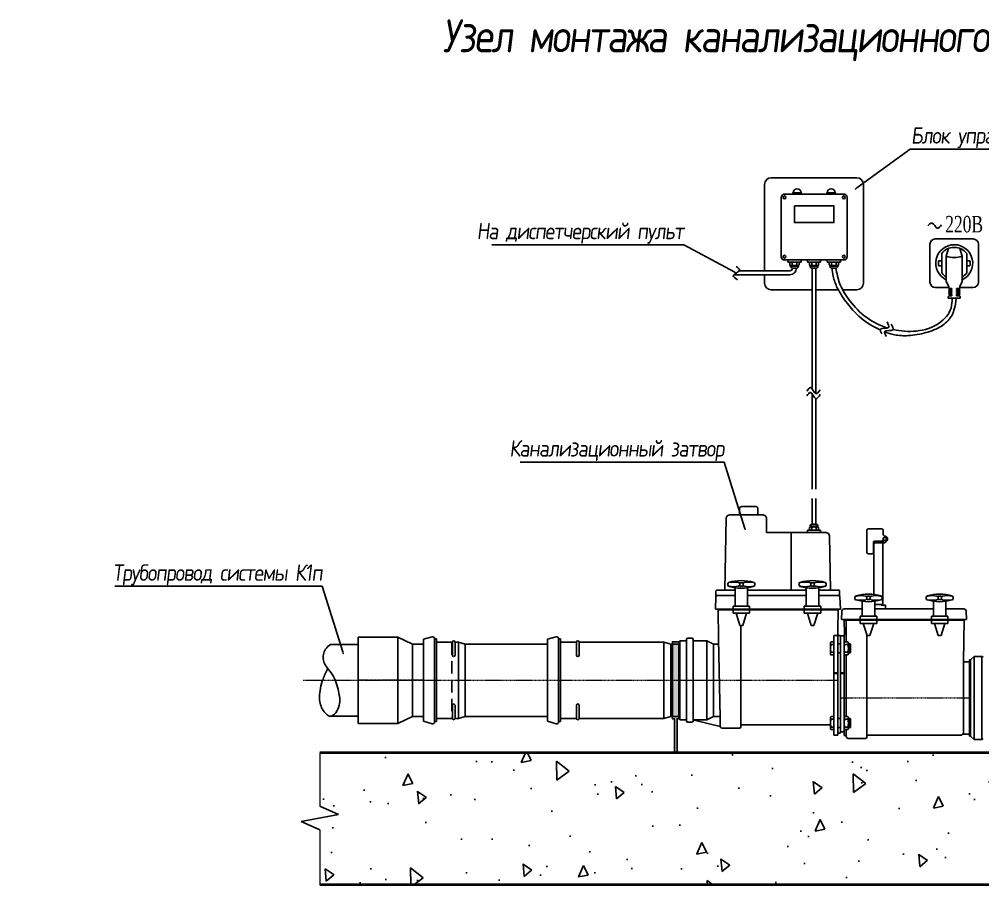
# Model space of a CAD drawing. Header units: millimetres. Extents: x -8689834 to 9419935, y -370377 to 166066.
# Drawn here: x -26732 to -12119, y -368018 to -354885 of the extents above; entities that cross this region are included whole.
import ezdxf
from ezdxf import colors
from ezdxf.entities.mleader import LeaderData, LeaderLine
from ezdxf.math import Vec2, Vec3

# ---------------------------------------------------------------- set-up
doc = ezdxf.new("R2010")
doc.units = ezdxf.units.MM
doc.header["$MEASUREMENT"] = 0
doc.linetypes.add('CENTER', pattern=[2, 1.25, -0.25, 0.25, -0.25])
doc.linetypes.add('DASHED', pattern=[19.05, 12.7, -6.35])
doc.layers.get('0').update_dxf_attribs({"color": 250, "lineweight": 9})
for name, color, linetype, lineweight in [('_ВК-Text К1', 7, 'Continuous', 30), ('Канализация', 7, 'Continuous', 25), ('Осевая', 15, 'CENTER', 13), ('РАЗМЕР', 242, 'Continuous', 18), ('текст', 7, 'Continuous', 15)]:
    doc.layers.add(name, color=color, linetype=linetype, lineweight=lineweight)
doc.styles.add('ISOCPEUR', font='isocpeur.ttf', dxfattribs={"width": 0.7})
doc.styles.add('Основной', font='isocpeui.ttf')
doc.styles.add('стиль2', font='times.ttf', dxfattribs={"height": 250})

# ---------------------------------------------------------------- blocks, each defined once
blk = doc.blocks.new('_Dot')
at = {"color": 0, "linetype": 'ByBlock', "lineweight": -2}
blk.add_line((-0.5, 0), (-1, 0), dxfattribs=at)
at = {"color": 0, "linetype": 'ByBlock', "const_width": 0.5}
blk.add_lwpolyline([(-0.25, 0, 1), (0.25, 0, 1)], format="xyb", close=True, dxfattribs=at)

msp = doc.modelspace()

# ---------------------------------------------------------------- hatches: boundary and pattern name
at = {"layer": 'Канализация', "ltscale": 100}
for points in [[(-14869.3, -357517.8), (-14998.2, -357517.8), (-14998.2, -357537.8), (-14869.3, -357537.8)], [(-14353.8, -357517.8), (-14482.8, -357517.8), (-14482.8, -357537.8), (-14353.8, -357537.8)]]:
    msp.add_hatch(color=256, dxfattribs=at).paths.add_polyline_path(points)
at = {"layer": 'Канализация', "ltscale": 10}
h = msp.add_hatch(dxfattribs=at)
h.set_pattern_fill('AR-CONC', color=256, scale=10, angle=45, style=0)
h.set_pattern_definition([(95, (-346473.2, -579054.7), (1400.9465, 1175.534), [190.5, -2095.5]), (40, (-346473.2, -579054.7), (-1600.179, 1101.77), [152.4, -1676.4]), (145.451, (-346356.5, -578956.7), (-199.2216, 2277.302), [161.9, -1780.9]), (91.1842, (-346832.4, -578695.5), (2214.102, 1619.534), [285.75, -3143.25]), (141.6356, (-346648, -578560.5), (-70.861, 3428.264), [242.85, -2671.35]), (36.184, (-346832.4, -578695.5), (-70.856, 3428.264), [228.6, -2514.6]), (66, (-346563, -578605.7), (1795.2055, 348.9527), [190.5, -2095.5]), (11, (-346563, -578605.7), (-865.399, 1739.412), [152.4, -1676.4]), (116.4514, (-346413.4, -578576.6), (929.8004, 2088.3646), [161.9, -1780.9]), (82.5, (-346473.2, -579054.7), (-576.0547, 619.7341), [0, -1656.08, 0, -1701.8, 0, -1682.75]), (52.5, (-346473.2, -579054.7), (-235.8973, 1180.87), [0, -970.28, 0, -1617.98, 0, -641.35]), (12.5, (-346873.74, -579455.2), (999.2786, 918.262), [0, -635, 0, -1981.2, 0, -2628.9]), (2.5, (-347053.3, -579634.8), (867.639, 1227.224), [0, -825.5, 0, -1315.72, 0, -1866.9])])
h.paths.add_polyline_path([(-6169.8, -366017.8), (-22172.7, -366017.8), (-22172.7, -366826.7), (-21888, -366951.4), (-22457.3, -367059.3), (-22172.7, -367184), (-22172.7, -368017.8), (-6169.8, -368017.8)])
h.paths.add_polyline_path([(-16070.2, -366892.2), (-15269.4, -366892.2), (-15269.4, -367420.1), (-16070.2, -367420.1)], flags=24)
h.paths.add_polyline_path([(-9051.3, -366894.3), (-8288.3, -366894.3), (-8288.3, -367420.1), (-9051.3, -367420.1)], flags=24)
h.paths.add_polyline_path([(-10926.3, -366298.2), (-10213.3, -366298.2), (-10213.3, -366824.1), (-10926.3, -366824.1)], flags=24)
h.paths.add_polyline_path([(-7038.8, -366298.2), (-6400.8, -366298.2), (-6400.8, -366824.1), (-7038.8, -366824.1)], flags=24)
h.paths.add_polyline_path([(-9016, -366298.2), (-8223.6, -366298.2), (-8223.6, -366824.1), (-9016, -366824.1)], flags=24)
h.paths.add_polyline_path([(-12069.5, -366296.2), (-11431.5, -366296.2), (-11431.5, -366824.1), (-12069.5, -366824.1)], flags=24)
h.paths.add_polyline_path([(-14906.2, -366296.2), (-14146.3, -366296.2), (-14146.3, -366824.1), (-14906.2, -366824.1)], flags=24)
h.paths.add_polyline_path([(-18078.5, -366298.2), (-17374, -366298.2), (-17374, -366824.1), (-18078.5, -366824.1)], flags=24)
h.paths.add_polyline_path([(-19800.5, -366299.1), (-19100.5, -366299.1), (-19100.5, -366824.1), (-19800.5, -366824.1)], flags=24)
at = {"layer": 'РАЗМЕР', "ltscale": 100, "true_color": 0x000000}
h = msp.add_hatch(color=18, dxfattribs=at)
h.paths.add_polyline_path([(-16725.9, -364915.2), (-16825.9, -364915.2), (-16825.9, -365465.2), (-16725.9, -365465.2)])
h.paths.add_polyline_path([(-16725.9, -364365.2), (-16825.9, -364365.2), (-16825.9, -364915.2), (-16725.9, -364915.2)])
h.paths.add_polyline_path([(-16725.9, -364331.1), (-16825.9, -364331.1), (-16825.9, -364365.2), (-16725.9, -364365.2)])
h.paths.add_polyline_path([(-16755.9, -365499.4), (-16725.9, -365499.4), (-16725.9, -365465.2), (-16825.9, -365465.2), (-16825.9, -365499.4), (-16795.9, -365499.4), (-16795.9, -366017.8), (-16755.9, -366017.8)])

# ---------------------------------------------------------------- linework, layer by layer
at = {"layer": 'Канализация', "ltscale": 100}
for p, q in [((-15428.8, -358702.8), (-15428.8, -357390.6)), ((-15328.8, -357290.6), (-14028.8, -357290.6)), ((-13928.8, -357390.6), (-13928.8, -358890.6)), ((-15126, -357537.8), (-14226, -357537.8)), ((-14998.2, -357517.8), (-14869.3, -357517.8)), ((-14998.2, -357517.8), (-14998.2, -357537.8)), ((-14869.3, -357517.8), (-14869.3, -357537.8)), ((-14353.8, -357517.8), (-14482.8, -357517.8)), ((-14482.8, -357517.8), (-14482.8, -357537.8)), ((-14353.8, -357517.8), (-14353.8, -357537.8)), ((-15176, -358487.8), (-15176, -357587.8)), ((-14176, -357587.8), (-14176, -358487.8)), ((-12919.5, -358875.8), (-12919.5, -358298.6)), ((-12840.2, -358219.2), (-12262.9, -358219.2)), ((-12183.5, -358298.6), (-12183.5, -358875.8)), ((-12741.3, -358438.9), (-12741.3, -358735.5)), ((-12672.5, -358482.5), (-12638.7, -358362.7)), ((-12430.5, -358482.5), (-12464.3, -358362.7)), ((-12361.7, -358438.9), (-12361.7, -358735.5)), ((-14226, -358537.8), (-15126, -358537.8)), ((-12741.3, -358549.8), (-12789.5, -358549.8)), ((-12672.5, -358482.5), (-12672.5, -358866)), ((-12430.5, -358482.5), (-12430.5, -358866)), ((-12361.7, -358549.8), (-12313.6, -358549.8)), ((-14708.6, -358662.8), (-14708.6, -360490.4)), ((-14648.6, -358662.8), (-14648.6, -360568.5)), ((-12741.3, -358624.5), (-12789.5, -358624.5)), ((-12361.7, -358624.5), (-12313.6, -358624.5)), ((-15428.8, -358890.6), (-15428.8, -358762.8)), ((-12672.5, -358866), (-12634.9, -358941.2)), ((-12430.5, -358866), (-12468.1, -358941.2)), ((-14708.6, -358990.6), (-15328.8, -358990.6)), ((-14310.2, -358990.6), (-14648.6, -358990.6)), ((-14028.8, -358990.6), (-14243.6, -358990.6)), ((-12634.9, -358955.2), (-12840.2, -358955.2)), ((-12634.9, -358941.2), (-12634.9, -358968.8)), ((-12634.9, -358968.8), (-12587.3, -358968.8)), ((-12587.3, -358984.7), (-12634.9, -358984.7)), ((-12634.9, -358984.7), (-12634.9, -359000.6)), ((-12634.9, -359000.6), (-12587.3, -359000.6)), ((-12587.3, -359016.4), (-12634.9, -359016.4)), ((-12634.9, -359016.4), (-12634.9, -359032.3)), ((-12634.9, -359032.3), (-12587.3, -359032.3)), ((-12587.3, -358968.8), (-12587.3, -358984.7)), ((-12587.3, -359000.6), (-12587.3, -359016.4)), ((-12587.3, -359032.3), (-12587.3, -359048.2)), ((-12468.1, -358968.8), (-12515.8, -358968.8)), ((-12515.8, -358968.8), (-12515.8, -358984.7)), ((-12515.8, -358984.7), (-12468.1, -358984.7)), ((-12468.1, -359000.6), (-12515.8, -359000.6)), ((-12515.8, -359000.6), (-12515.8, -359016.4)), ((-12515.8, -359016.4), (-12468.1, -359016.4)), ((-12468.1, -359032.3), (-12515.8, -359032.3)), ((-12515.8, -359032.3), (-12515.8, -359048.2)), ((-12468.1, -358941.2), (-12468.1, -358968.8)), ((-12262.9, -358955.2), (-12468.1, -358955.2)), ((-12468.1, -359000.6), (-12468.1, -358984.7)), ((-12468.1, -359016.4), (-12468.1, -359032.3)), ((-12634.9, -359094), (-12643.3, -359094)), ((-12643.3, -359094), (-12643.3, -359117.8)), ((-12643.3, -359117.8), (-12459.7, -359117.8)), ((-12587.3, -359048.2), (-12634.9, -359048.2)), ((-12634.9, -359048.2), (-12634.9, -359064.1)), ((-12634.9, -359064.1), (-12587.3, -359064.1)), ((-12587.3, -359079.9), (-12634.9, -359079.9)), ((-12634.9, -359079.9), (-12634.9, -359094)), ((-12587.3, -359064.1), (-12587.3, -359079.9)), ((-12515.8, -359048.2), (-12468.1, -359048.2)), ((-12468.1, -359064.1), (-12515.8, -359064.1)), ((-12515.8, -359064.1), (-12515.8, -359079.9)), ((-12515.8, -359079.9), (-12468.1, -359079.9)), ((-12468.1, -359048.2), (-12468.1, -359064.1)), ((-12468.1, -359079.9), (-12468.1, -359094)), ((-12468.1, -359094), (-12459.7, -359094)), ((-12459.7, -359094), (-12459.7, -359117.8)), ((-14708.6, -360564.9), (-14708.6, -362017.8)), ((-14648.6, -360643), (-14648.6, -362017.8)), ((-14708.6, -362156), (-14708.6, -362489.1)), ((-14648.6, -362156), (-14648.6, -362489.1)), ((-15808.6, -362403.7), (-15528.6, -362403.7)), ((-14708.6, -362489.1), (-14708.6, -362548.7)), ((-14648.6, -362489.1), (-14648.6, -362548.7)), ((-15025.3, -362673.7), (-15025.3, -363549.2)), ((-15875.2, -363549.2), (-16028.6, -363549.2)), ((-14795.2, -363549.2), (-15685.2, -363549.2)), ((-14428.6, -363549.2), (-14605.2, -363549.2)), ((-16132.7, -363838.8), (-14312.8, -363838.8)), ((-16132.6, -363848.8), (-14313, -363848.8)), ((-15905.2, -363788.8), (-15655.2, -363788.8)), ((-15905.2, -363788.8), (-15905.2, -363838.8)), ((-15905.2, -363898.8), (-15905.2, -363848.8)), ((-15655.2, -363788.8), (-15655.2, -363838.8)), ((-15655.2, -363898.8), (-15655.2, -363848.8)), ((-14825.2, -363788.8), (-14575.2, -363788.8)), ((-14825.2, -363788.8), (-14825.2, -363838.8)), ((-14825.2, -363898.8), (-14825.2, -363848.8)), ((-14575.2, -363788.8), (-14575.2, -363838.8)), ((-14575.2, -363898.8), (-14575.2, -363848.8)), ((-13592.1, -363833.7), (-13756.9, -363833.7)), ((-15905.2, -363898.8), (-15655.2, -363898.8)), ((-15858.8, -363898.8), (-15801, -364083.3)), ((-15701.5, -363898.8), (-15759.3, -364083.3)), ((-14825.2, -363898.8), (-14575.2, -363898.8)), ((-14778.8, -363898.8), (-14721.1, -364083.3)), ((-14621.5, -363898.8), (-14679.3, -364083.3)), ((-14221.9, -363993.7), (-12401.9, -363993.7)), ((-13976.9, -363943.7), (-13726.9, -363943.7)), ((-13976.9, -363943.7), (-13976.9, -363993.7)), ((-13726.9, -363943.7), (-13726.9, -363993.7)), ((-12896.9, -363943.7), (-12646.9, -363943.7)), ((-12896.9, -363943.7), (-12896.9, -363993.7)), ((-12646.9, -363943.7), (-12646.9, -363993.7)), ((-15801, -364083.3), (-15759.3, -364083.3)), ((-15786.2, -365596.9), (-15786.2, -364083.3)), ((-14721.1, -364083.3), (-14679.3, -364083.3)), ((-14221.9, -364003.7), (-12401.9, -364003.7)), ((-14191.1, -364331.9), (-14191.1, -364003.7)), ((-13976.9, -364053.7), (-13976.9, -364003.7)), ((-13976.9, -364053.7), (-13726.9, -364053.7)), ((-13930.5, -364053.7), (-13872.8, -364238.3)), ((-13773.2, -364053.7), (-13831, -364238.3)), ((-13726.9, -364053.7), (-13726.9, -364003.7)), ((-12896.9, -364053.7), (-12896.9, -364003.7)), ((-12896.9, -364053.7), (-12646.9, -364053.7)), ((-12850.5, -364053.7), (-12792.8, -364238.3)), ((-12693.3, -364053.7), (-12751, -364238.3)), ((-12646.9, -364053.7), (-12646.9, -364003.7)), ((-21592.8, -365570.2), (-21592.8, -364260.2)), ((-14379.5, -365593.7), (-14379.5, -364236.3)), ((-14314.5, -364236.3), (-14379.5, -364236.3)), ((-14314.5, -364236.3), (-14314.5, -365715.9)), ((-14274.5, -364238.7), (-14274.5, -365698.7)), ((-14223.3, -364238.7), (-14223.3, -365698.7)), ((-13876.1, -365753.7), (-13876.1, -364227.7)), ((-13872.8, -364238.3), (-13831, -364238.3)), ((-12792.8, -364238.3), (-12751, -364238.3)), ((-19967.3, -364365.2), (-18721.3, -364365.2)), ((-14429.5, -364351.8), (-14429.5, -364511.1)), ((-14379.5, -364331.9), (-14418.3, -364331.9)), ((-14418.3, -364371.7), (-14379.5, -364371.7)), ((-14314.5, -364363), (-14274.5, -364363)), ((-14223.3, -364351.8), (-14223.3, -364511.1)), ((-14212.2, -364331.9), (-14166.8, -364331.9)), ((-14166.8, -364371.7), (-14212.2, -364371.7)), ((-14155.6, -364351.8), (-14155.6, -364511.1)), ((-14129.9, -364363), (-14155.6, -364363)), ((-14146.5, -364499.9), (-14155.6, -364385.6)), ((-14135.6, -364499.9), (-14146.5, -364363)), ((-14125, -364496.4), (-14135.6, -364363)), ((-14129.9, -364363), (-14124.7, -364366.7)), ((-14124.7, -364366.7), (-14124.7, -364496.2)), ((-14418.3, -364491.2), (-14379.5, -364491.2)), ((-14418.3, -364531), (-14379.5, -364531)), ((-14314.5, -364499.9), (-14274.5, -364499.9)), ((-14166.8, -364491.2), (-14212.2, -364491.2)), ((-14166.8, -364531), (-14212.2, -364531)), ((-14191.1, -365465.4), (-14191.1, -364531)), ((-14129.9, -364499.9), (-14155.6, -364499.9)), ((-14129.9, -364499.9), (-14124.7, -364496.2)), ((-14379.5, -364804.5), (-14314.5, -364804.5)), ((-14379.5, -364811.7), (-14314.5, -364811.7)), ((-14274.5, -364804.5), (-14223.3, -364804.5)), ((-14274.5, -364811.7), (-14223.3, -364811.7)), ((-19967.3, -365465.2), (-18721.3, -365465.2)), ((-14429.5, -365485.3), (-14429.5, -365644.6)), ((-14379.5, -365465.4), (-14418.3, -365465.4)), ((-14418.3, -365505.2), (-14379.5, -365505.2)), ((-14314.5, -365496.5), (-14274.5, -365496.5)), ((-14223.3, -365485.3), (-14223.3, -365644.6)), ((-14212.2, -365465.4), (-14166.8, -365465.4)), ((-14166.8, -365505.2), (-14212.2, -365505.2)), ((-14155.6, -365485.3), (-14155.6, -365644.6)), ((-14129.9, -365496.5), (-14155.6, -365496.5)), ((-14146.5, -365633.4), (-14155.6, -365519.1)), ((-14135.6, -365633.4), (-14146.5, -365496.5)), ((-14125, -365629.9), (-14135.6, -365496.5)), ((-14129.9, -365496.5), (-14124.7, -365500.2)), ((-14124.7, -365500.2), (-14124.7, -365629.7)), ((-14418.3, -365624.7), (-14379.5, -365624.7)), ((-14418.3, -365664.5), (-14379.5, -365664.5)), ((-14314.5, -365633.4), (-14274.5, -365633.4)), ((-14166.8, -365624.7), (-14212.2, -365624.7)), ((-14166.8, -365664.5), (-14212.2, -365664.5)), ((-14191.1, -365753.3), (-14191.1, -365664.5)), ((-14129.9, -365633.4), (-14155.6, -365633.4)), ((-14129.9, -365633.4), (-14124.7, -365629.7)), ((-22172.7, -366826.7), (-21888, -366951.4)), ((-21888, -366951.4), (-22457.3, -367059.3)), ((-22457.3, -367059.3), (-22172.7, -367184))]:
    msp.add_line(p, q, dxfattribs=at)
at = {"layer": 'Канализация'}
for p, q in [((-15075.3, -358537.8), (-15075.3, -358572.8)), ((-15075.3, -358537.8), (-15075.3, -358572.8)), ((-14875.3, -358572.8), (-15075.3, -358572.8)), ((-14875.3, -358572.8), (-15075.3, -358572.8)), ((-15045.3, -358612.8), (-15045.3, -358572.8)), ((-15010.3, -358612.8), (-15010.3, -358572.8)), ((-14940.3, -358612.8), (-14940.3, -358572.8)), ((-14905.3, -358612.8), (-14905.3, -358572.8)), ((-14875.3, -358537.8), (-14875.3, -358572.8)), ((-14875.3, -358537.8), (-14875.3, -358572.8)), ((-14778.6, -358537.8), (-14778.6, -358572.8)), ((-14778.6, -358537.8), (-14778.6, -358572.8)), ((-14578.6, -358572.8), (-14778.6, -358572.8)), ((-14578.6, -358572.8), (-14778.6, -358572.8)), ((-14748.6, -358612.8), (-14748.6, -358572.8)), ((-14713.6, -358612.8), (-14713.6, -358572.8)), ((-14643.6, -358612.8), (-14643.6, -358572.8)), ((-14608.6, -358612.8), (-14608.6, -358572.8)), ((-14578.6, -358537.8), (-14578.6, -358572.8)), ((-14578.6, -358537.8), (-14578.6, -358572.8)), ((-14476.8, -358537.8), (-14476.8, -358572.8)), ((-14476.8, -358537.8), (-14476.8, -358572.8)), ((-14476.8, -358572.8), (-14276.8, -358572.8)), ((-14476.8, -358572.8), (-14276.8, -358572.8)), ((-14446.8, -358612.8), (-14446.8, -358572.8)), ((-14411.8, -358612.8), (-14411.8, -358572.8)), ((-14341.8, -358612.8), (-14341.8, -358572.8)), ((-14306.8, -358612.8), (-14306.8, -358572.8)), ((-14276.8, -358537.8), (-14276.8, -358572.8)), ((-14276.8, -358537.8), (-14276.8, -358572.8)), ((-15045.3, -358702.8), (-15811.6, -358702.8)), ((-15035.3, -358621.3), (-15035.3, -358632.8)), ((-14915.3, -358622.8), (-15035.3, -358622.8)), ((-14915.3, -358632.8), (-15035.3, -358632.8)), ((-14945.3, -358662.8), (-15005.3, -358662.8)), ((-14945.3, -358662.8), (-15005.3, -358662.8)), ((-14915.3, -358621.3), (-14915.3, -358632.8)), ((-14738.6, -358621.3), (-14738.6, -358632.8)), ((-14618.6, -358622.8), (-14738.6, -358622.8)), ((-14618.6, -358632.8), (-14738.6, -358632.8)), ((-14648.6, -358662.8), (-14708.6, -358662.8)), ((-14648.6, -358662.8), (-14708.6, -358662.8)), ((-14618.6, -358621.3), (-14618.6, -358632.8)), ((-14436.8, -358621.3), (-14436.8, -358632.8)), ((-14436.8, -358622.8), (-14316.8, -358622.8)), ((-14436.8, -358632.8), (-14316.8, -358632.8)), ((-14406.8, -358662.8), (-14346.8, -358662.8)), ((-14406.8, -358662.8), (-14346.8, -358662.8)), ((-14316.8, -358621.3), (-14316.8, -358632.8)), ((-15045.3, -358762.8), (-15895.2, -358762.8)), ((-15808.6, -362308.7), (-15799.8, -362287.5)), ((-15808.6, -362403.7), (-15808.6, -362308.7)), ((-15799.8, -362287.5), (-15778.6, -362278.7)), ((-15778.6, -362278.7), (-15558.6, -362278.7)), ((-15558.6, -362278.7), (-15537.4, -362287.5)), ((-15537.4, -362287.5), (-15528.6, -362308.7)), ((-15528.6, -362308.7), (-15528.6, -362403.7)), ((-16028.6, -363549.2), (-16009, -362452.8)), ((-16009, -362452.8), (-15994.1, -362418)), ((-15994.1, -362418), (-15959, -362403.7)), ((-15959, -362403.7), (-15808.6, -362403.7)), ((-15528.6, -362403.7), (-15450.8, -362403.7)), ((-15450.8, -362403.7), (-15415.7, -362418)), ((-15415.7, -362418), (-15400.8, -362452.8)), ((-15400.8, -362452.8), (-15396.9, -362673.7)), ((-15396.9, -362673.7), (-14493.5, -362673.7)), ((-14778.6, -362638.7), (-14578.6, -362638.7)), ((-14778.6, -362673.7), (-14778.6, -362638.7)), ((-14778.6, -362638.7), (-14578.6, -362638.7)), ((-14778.6, -362673.7), (-14778.6, -362638.7)), ((-14748.6, -362598.7), (-14748.6, -362638.7)), ((-14738.6, -362590.1), (-14738.6, -362578.7)), ((-14738.6, -362578.7), (-14618.6, -362578.7)), ((-14738.6, -362588.7), (-14618.6, -362588.7)), ((-14713.6, -362598.7), (-14713.6, -362638.7)), ((-14708.6, -362548.7), (-14648.6, -362548.7)), ((-14708.6, -362548.7), (-14648.6, -362548.7)), ((-14643.6, -362598.7), (-14643.6, -362638.7)), ((-14618.6, -362590.1), (-14618.6, -362578.7)), ((-14608.6, -362598.7), (-14608.6, -362638.7)), ((-14578.6, -362673.7), (-14578.6, -362638.7)), ((-14578.6, -362673.7), (-14578.6, -362638.7)), ((-14493.5, -362673.7), (-14458.6, -362687.8)), ((-13876.9, -362974.9), (-13876.9, -362639.9)), ((-13856.9, -362619.9), (-13646.9, -362619.9)), ((-13626.9, -362639.9), (-13626.9, -362700)), ((-14458.6, -362687.8), (-14443.5, -362722.8)), ((-14443.5, -362722.8), (-14428.6, -363549.2)), ((-13776.9, -362824.9), (-13776.9, -362974.9)), ((-13771.9, -362829.9), (-13771.9, -363612.9)), ((-13741.9, -362804.9), (-13756.9, -362804.9)), ((-13741.9, -362809.9), (-13751.9, -362809.9)), ((-13626.9, -362809.9), (-13751.9, -362809.9)), ((-13741.9, -362829.9), (-13751.9, -362829.9)), ((-13741.9, -362804.9), (-13661.9, -362804.9)), ((-13631.9, -362829.9), (-13741.9, -362829.9)), ((-13646.9, -362804.9), (-13661.9, -362804.9)), ((-13631.9, -362829.9), (-13609.3, -362827.9)), ((-13631.9, -362829.9), (-13631.9, -363748)), ((-13626.9, -362769.9), (-13626.9, -362784.9)), ((-13621.9, -362784.9), (-13621.9, -362804.9)), ((-13582.5, -362804), (-13582.5, -362785.7)), ((-13796.9, -362994.9), (-13856.9, -362994.9)), ((-16166.1, -363559.2), (-16163.2, -363552.2)), ((-16166.1, -363628.8), (-16166.1, -363559.2)), ((-16166.1, -363628.8), (-16166.1, -363559.2)), ((-16163.2, -363552.2), (-16156.1, -363549.2)), ((-16156.1, -363549.2), (-16028.6, -363549.2)), ((-15985.2, -363470.9), (-15985.2, -363450.3)), ((-15875.2, -363788.8), (-15875.2, -363511.2)), ((-15805.2, -363445.6), (-15805.2, -363475.6)), ((-15765.2, -363435.6), (-15795.2, -363435.6)), ((-15795.2, -363485.6), (-15765.2, -363485.6)), ((-15755.2, -363475.6), (-15755.2, -363445.6)), ((-15685.2, -363788.8), (-15685.2, -363511.2)), ((-15575.2, -363470.9), (-15575.2, -363450.3)), ((-14905.2, -363470.9), (-14905.2, -363450.3)), ((-14795.2, -363788.8), (-14795.2, -363511.2)), ((-14725.2, -363445.6), (-14725.2, -363475.6)), ((-14685.2, -363435.6), (-14715.2, -363435.6)), ((-14715.2, -363485.6), (-14685.2, -363485.6)), ((-14675.2, -363475.6), (-14675.2, -363445.6)), ((-14605.2, -363788.8), (-14605.2, -363511.2)), ((-14495.2, -363470.9), (-14495.2, -363450.3)), ((-14428.6, -363549.2), (-14301.1, -363549.2)), ((-14301.1, -363549.2), (-14294, -363552.2)), ((-14294, -363552.2), (-14291.1, -363559.2)), ((-14291.1, -363559.2), (-14291.1, -363628.8)), ((-16172.8, -363838.8), (-16166.1, -363648.1)), ((-16146.1, -363628.8), (-16166.1, -363628.8)), ((-16166.1, -363648.1), (-16160, -363634.4)), ((-16160, -363634.4), (-16146.1, -363628.8)), ((-16146.1, -363628.8), (-15875.2, -363628.8)), ((-15685.2, -363628.8), (-14795.2, -363628.8)), ((-14605.2, -363628.8), (-14304.4, -363628.8)), ((-14291.1, -363628.8), (-14304.4, -363628.8)), ((-14304.4, -363628.8), (-14290.5, -363634.4)), ((-14290.5, -363634.4), (-14284.4, -363648.1)), ((-14284.4, -363648.1), (-14277.7, -363838.8)), ((-14056.9, -363675.8), (-14056.9, -363655.2)), ((-13876.9, -363650.5), (-13876.9, -363680.5)), ((-13836.9, -363640.5), (-13866.9, -363640.5)), ((-13866.9, -363690.5), (-13836.9, -363690.5)), ((-13826.9, -363680.5), (-13826.9, -363650.5)), ((-13646.9, -363675.8), (-13646.9, -363655.2)), ((-12976.9, -363675.8), (-12976.9, -363655.2)), ((-12796.9, -363650.5), (-12796.9, -363680.5)), ((-12756.9, -363640.5), (-12786.9, -363640.5)), ((-12786.9, -363690.5), (-12756.9, -363690.5)), ((-12746.9, -363680.5), (-12746.9, -363650.5)), ((-12566.9, -363675.8), (-12566.9, -363655.2)), ((-16132.7, -363838.8), (-16172.8, -363838.8)), ((-16124.7, -364290.8), (-16132.7, -363838.8)), ((-14312.8, -363838.8), (-14318.4, -364161.2)), ((-14277.7, -363838.8), (-14312.8, -363838.8)), ((-14257.7, -363867.5), (-14247, -363843.6)), ((-14247, -363843.6), (-14222.7, -363833.7)), ((-14222.7, -363833.7), (-13946.9, -363833.7)), ((-13946.9, -363943.7), (-13946.9, -363716.2)), ((-13756.9, -363943.7), (-13756.9, -363716.2)), ((-13756.9, -363773.7), (-13756.9, -363767.1)), ((-13756.9, -363767.1), (-13661.9, -363768)), ((-13756.9, -363773.7), (-13756.9, -363773.7)), ((-13651.9, -363768), (-13751.9, -363768)), ((-13661.9, -363768), (-13661.9, -363773.7)), ((-13661.9, -363773.7), (-13602.1, -363773.7)), ((-13602.1, -363773.7), (-13595, -363776.7)), ((-13595, -363776.7), (-13592.1, -363783.7)), ((-13592.1, -363783.7), (-13592.1, -363833.7)), ((-13592.1, -363833.7), (-12866.9, -363833.7)), ((-12866.9, -363943.7), (-12866.9, -363716.2)), ((-12676.9, -363943.7), (-12676.9, -363716.2)), ((-12676.9, -363833.7), (-12406.5, -363833.7)), ((-12406.5, -363833.7), (-12382.2, -363843.6)), ((-12382.2, -363843.6), (-12371.5, -363867.5)), ((-14262.1, -363993.7), (-14257.7, -363867.5)), ((-14221.9, -363993.7), (-14262.1, -363993.7)), ((-14217.8, -364223.7), (-14221.9, -363993.7)), ((-12401.9, -363993.7), (-12413.1, -364633.8)), ((-12367.1, -363993.7), (-12401.9, -363993.7)), ((-12371.5, -363867.5), (-12367.1, -363993.7)), ((-20992.8, -364260.2), (-21592.8, -364260.2)), ((-20992.8, -365570.2), (-20992.8, -364260.2)), ((-20992.8, -364260.2), (-20768.2, -364365.2)), ((-20602.8, -364292.2), (-20470.8, -364255.9)), ((-20602.8, -365538.2), (-20602.8, -364292.2)), ((-20432.8, -365545.6), (-20432.8, -364284.8)), ((-20432.8, -364287.2), (-20402.8, -364287.2)), ((-20402.8, -365543.2), (-20402.8, -364287.2)), ((-18721.3, -364292.2), (-18589.2, -364255.9)), ((-18721.3, -365538.2), (-18721.3, -364292.2)), ((-18551.3, -365545.6), (-18551.3, -364284.8)), ((-18551.3, -364287.2), (-18521.3, -364287.2)), ((-18521.3, -365543.2), (-18521.3, -364287.2)), ((-16104, -365479.7), (-16124.7, -364290.8)), ((-14318.4, -364161.2), (-14314.5, -364161.2)), ((-14314.5, -364161.2), (-14314.5, -364236.3)), ((-14314.5, -364236.3), (-14284.5, -364236.3)), ((-14284.5, -364236.3), (-14277.9, -364238.7)), ((-14277.9, -364238.7), (-14223.3, -364238.7)), ((-14223.3, -364238.7), (-14223.3, -364223.7)), ((-14223.3, -364223.7), (-14217.8, -364223.7)), ((-22012.6, -364370.2), (-21592.8, -364370.2)), ((-20602.8, -364365.2), (-20768.2, -364365.2)), ((-20768.2, -365465.2), (-20768.2, -364365.2)), ((-20402.8, -364337.2), (-20162.8, -364337.2)), ((-20162.8, -364535.6), (-20162.8, -364337.2)), ((-20122.8, -364337.2), (-20071.8, -364337.2)), ((-20122.8, -364535.6), (-20122.8, -364337.2)), ((-19967.3, -364365.2), (-20071.8, -364337.2)), ((-20071.8, -365493.2), (-20071.8, -364337.2)), ((-19967.3, -365465.2), (-19967.3, -364365.2)), ((-18521.3, -364337.2), (-18281.3, -364337.2)), ((-18281.3, -364535.6), (-18281.3, -364337.2)), ((-18241.3, -364337.2), (-16955.8, -364337.2)), ((-18241.3, -364535.6), (-18241.3, -364337.2)), ((-16301.3, -364315.2), (-16511.3, -364315.2)), ((-16301.3, -364315.2), (-16301.3, -365515.2)), ((-16301.3, -364315.2), (-16201.3, -364365.2)), ((-16201.3, -364365.2), (-16123.4, -364365.2)), ((-16201.3, -365465.2), (-16201.3, -364365.2)), ((-16201.3, -364365.2), (-16201.3, -365465.2)), ((-12250.3, -364552.7), (-12302.3, -364604.7)), ((-12134.3, -364552.7), (-12250.3, -364552.7)), ((-12250.3, -364552.7), (-12250.3, -365814.7)), ((-12134.3, -365814.7), (-12134.3, -364552.7)), ((-12413.1, -364633.7), (-12321.3, -364633.7)), ((-12413.1, -364633.8), (-12413.1, -365733.7)), ((-12321.3, -364604.7), (-12302.3, -364604.7)), ((-12321.3, -364604.7), (-12321.3, -365762.7)), ((-12302.3, -365762.7), (-12302.3, -364604.7)), ((-20162.8, -365294.8), (-20162.8, -365493.2)), ((-20122.8, -365294.8), (-20122.8, -365493.2)), ((-18281.3, -365294.8), (-18281.3, -365493.2)), ((-18241.3, -365294.8), (-18241.3, -365493.2)), ((-22012.6, -365460.2), (-21592.8, -365460.2)), ((-20992.8, -365570.2), (-21592.8, -365570.2)), ((-20992.8, -365570.2), (-20768.2, -365465.2)), ((-20768.2, -365465.2), (-20602.8, -365465.2)), ((-20602.8, -365538.2), (-20470.8, -365574.6)), ((-20432.8, -365543.2), (-20402.8, -365543.2)), ((-20402.8, -365493.2), (-20162.8, -365493.2)), ((-20122.8, -365493.2), (-20071.8, -365493.2)), ((-19967.3, -365465.2), (-20071.8, -365493.2)), ((-18721.3, -365538.2), (-18589.2, -365574.6)), ((-18551.3, -365543.2), (-18521.3, -365543.2)), ((-18521.3, -365493.2), (-18281.3, -365493.2)), ((-18241.3, -365493.2), (-16955.8, -365493.2)), ((-16301.3, -365515.2), (-16511.3, -365515.2)), ((-16101.7, -365614.4), (-16498.1, -365522.2)), ((-16301.3, -365515.2), (-16201.3, -365465.2)), ((-16201.3, -365465.2), (-16104.3, -365465.2)), ((-16101.7, -365614.4), (-16104, -365479.7)), ((-15785.5, -365595.2), (-15786.9, -365598.7)), ((-15786.9, -365598.7), (-15786.9, -365623.9)), ((-15782, -365593.7), (-15785.5, -365595.2)), ((-14429.5, -365593.7), (-15782, -365593.7)), ((-14379.5, -365748.4), (-14379.5, -365593.7)), ((-16092.8, -365635.2), (-16101.7, -365614.4)), ((-16071.9, -365643.7), (-16092.8, -365635.2)), ((-15806.8, -365643.7), (-16071.9, -365643.7)), ((-15792.7, -365637.9), (-15806.8, -365643.7)), ((-15786.9, -365623.9), (-15792.7, -365637.9)), ((-14314.5, -365748.4), (-14379.5, -365748.4)), ((-14284.5, -365715.9), (-14314.5, -365715.9)), ((-14314.5, -365715.9), (-14314.5, -365748.4)), ((-14277.4, -365713), (-14284.5, -365715.9)), ((-14274.8, -365708.5), (-14277.4, -365713)), ((-14274.5, -365698.7), (-14274.8, -365708.5)), ((-14223.3, -365698.7), (-14274.5, -365698.7)), ((-14223.3, -365753.3), (-14223.3, -365698.7)), ((-14191.1, -365753.3), (-14223.3, -365753.3)), ((-14190.8, -365769.4), (-14191.1, -365753.3)), ((-13874.6, -365750.1), (-13876.1, -365753.7)), ((-13876.1, -365753.7), (-13876.1, -365778.8)), ((-13871.1, -365748.7), (-13874.6, -365750.1)), ((-12442.3, -365748.7), (-13871.1, -365748.7)), ((-12435.3, -365745.8), (-12442.3, -365748.7)), ((-12432.3, -365738.7), (-12435.3, -365745.8)), ((-12413.1, -365733.7), (-12432.3, -365733.7)), ((-12432.3, -365733.7), (-12432.3, -365738.7)), ((-12413.1, -365733.7), (-12321.3, -365733.7)), ((-14181.9, -365790.1), (-14190.8, -365769.4)), ((-14161, -365798.7), (-14181.9, -365790.1)), ((-13896, -365798.7), (-14161, -365798.7)), ((-13881.9, -365792.9), (-13896, -365798.7)), ((-13876.1, -365778.8), (-13881.9, -365792.9)), ((-12302.3, -365762.7), (-12321.3, -365762.7)), ((-12302.3, -365762.7), (-12250.3, -365814.7)), ((-12250.3, -365814.7), (-12134.3, -365814.7))]:
    msp.add_line(p, q, dxfattribs=at)
at = {"layer": 'Канализация', "color": 18, "true_color": 0x000000}
for p, q in [((-16531.3, -364277.9), (-16591.3, -364277.9)), ((-16851.3, -364365.2), (-16955.8, -364337.2)), ((-16955.8, -365493.2), (-16955.8, -364337.2)), ((-16851.3, -364365.2), (-16711.3, -364365.2)), ((-16851.3, -365465.2), (-16851.3, -364365.2)), ((-16711.3, -365515.2), (-16711.3, -364315.2)), ((-16611.3, -364315.2), (-16711.3, -364315.2)), ((-16611.3, -364297.9), (-16611.3, -365532.5)), ((-16511.3, -364297.9), (-16511.3, -365532.5)), ((-16851.3, -365465.2), (-16955.8, -365493.2)), ((-16851.3, -365465.2), (-16711.3, -365465.2)), ((-16611.3, -365515.2), (-16711.3, -365515.2)), ((-16531.3, -365552.5), (-16591.3, -365552.5))]:
    msp.add_line(p, q, dxfattribs=at)
at = {"layer": 'Канализация', "linetype": 'DASHED', "ltscale": 15}
msp.add_line((-20169.8, -364337.2), (-20169.8, -365493.2), dxfattribs=at)
at = {"layer": 'Канализация', "lineweight": 40, "ltscale": 100}
for p, q in [((-5172, -366017.8), (-22172.7, -366017.8)), ((-6172, -368017.8), (-22172.7, -368017.8))]:
    msp.add_line(p, q, dxfattribs=at)
at = {"layer": 'Канализация', "ltscale": 100}
msp.add_lwpolyline([(-14975.1, -357715), (-14376.9, -357715), (-14376.9, -357970.1), (-14975.1, -357970.1)], close=True, dxfattribs=at)
at = {"layer": 'Канализация', "color": 18, "ltscale": 100, "true_color": 0x000000}
msp.add_lwpolyline([(-16795.9, -366017.8), (-16795.9, -365499.4), (-16825.9, -365499.4), (-16825.9, -364331.1), (-16725.9, -364331.1), (-16725.9, -365499.4), (-16755.9, -365499.4), (-16755.9, -366017.8)], dxfattribs=at)
at = {"layer": 'Канализация', "ltscale": 100}
for centre in [(-15126, -357587.8), (-14226, -357587.8), (-15126, -358487.8), (-14226, -358487.8)]:
    msp.add_circle(centre, 21.2, dxfattribs=at)
at = {"layer": 'Канализация'}
msp.add_circle((-13601.9, -362769.9), 25, dxfattribs=at)
at = {"layer": 'Канализация', "ltscale": 100}
for centre, radius, start, end in [((-15328.8, -357390.6), 100, 90, 180), ((-14028.8, -357390.6), 100, 0, 90), ((-15126, -357587.8), 50, 90, 180), ((-14933.7, -357517.8), 59.5, 0, 180), ((-14418.3, -357517.8), 59.5, 0, 180), ((-14226, -357587.8), 50, 0, 90), ((-12840.2, -358298.6), 79.4, 90, 180), ((-12262.9, -358298.6), 79.4, 0, 90), ((-12551.5, -358587.2), 280.7, 295.53237, 244.46763), ((-12551.5, -358587.2), 240.8, 38.00198, 141.99802), ((-15126, -358487.8), 50, 180, 270), ((-14226, -358487.8), 50, 270, 0), ((-12551.5, -358587.2), 240.8, 171.08059, 188.91941), ((-12551.5, -358055.6), 443.7, 254.17738, 285.82262), ((-12551.5, -358587.2), 240.8, 351.08059, 8.91941), ((-12551.5, -358587.2), 240.8, 218.00198, 239.84704), ((-12551.5, -358587.2), 240.8, 300.15296, 321.99802), ((-12840.2, -358875.8), 79.4, 180, 270), ((-12262.9, -358875.8), 79.4, 270, 0), ((-15328.8, -358890.6), 100, 180, 270), ((-14028.8, -358890.6), 100, 270, 0), ((-14406.2, -364351.8), 23.3, 121.38637, 238.61363), ((-14263.9, -364431.4), 165.6, 158.8399, 201.1601), ((-14200, -364351.8), 23.3, 121.38637, 238.61363), ((-14057.7, -364431.4), 165.6, 158.8399, 201.1601), ((-14178.9, -364351.8), 23.3, 301.38637, 58.61363), ((-14321.2, -364431.4), 165.6, 338.8399, 21.1601), ((-14406.2, -364511.1), 23.3, 121.38637, 238.61363), ((-14200, -364511.1), 23.3, 121.38637, 238.61363), ((-14178.9, -364511.1), 23.3, 301.38637, 58.61363), ((-14406.2, -365485.3), 23.3, 121.38637, 238.61363), ((-14263.9, -365565), 165.6, 158.8399, 201.1601), ((-14200, -365485.3), 23.3, 121.38637, 238.61363), ((-14057.7, -365565), 165.6, 158.8399, 201.1601), ((-14178.9, -365485.3), 23.3, 301.38637, 58.61363), ((-14321.2, -365565), 165.6, 338.8399, 21.1601), ((-14406.2, -365644.6), 23.3, 121.38637, 238.61363), ((-14200, -365644.6), 23.3, 121.38637, 238.61363), ((-14178.9, -365644.6), 23.3, 301.38637, 58.61363)]:
    msp.add_arc(centre, radius, start, end, dxfattribs=at)
at = {"layer": 'Канализация'}
for centre, radius, start, end in [((-15027.8, -358602.5), 20.3, 210.51024, 329.48976), ((-15045.3, -358662.8), 100, 270, 0), ((-15045.3, -358662.8), 40, 270, 0), ((-15005.3, -358632.8), 30, 180, 270), ((-14975.3, -358556.5), 66.2, 238.10921, 301.89079), ((-14945.3, -358632.8), 30, 270, 0), ((-14922.8, -358602.5), 20.3, 210.51024, 329.48976), ((-14731.1, -358602.5), 20.3, 210.51024, 329.48976), ((-14708.6, -358632.8), 30, 180, 270), ((-14678.6, -358556.5), 66.2, 238.10921, 301.89079), ((-14648.6, -358632.8), 30, 270, 0), ((-14626.1, -358602.5), 20.3, 210.51024, 329.48976), ((-14429.3, -358602.5), 20.3, 210.51024, 329.48976), ((-14406.8, -358632.8), 30, 180, 270), ((-14376.8, -358556.5), 66.2, 238.10921, 301.89079), ((-14346.8, -358632.8), 30, 270, 0), ((-14324.3, -358602.5), 20.3, 210.51024, 329.48976), ((-14731.1, -362609), 20.3, 30.51024, 149.48976), ((-14708.6, -362578.7), 30, 90, 180), ((-14678.6, -362654.9), 66.2, 58.10921, 121.89079), ((-14648.6, -362578.7), 30, 0, 90), ((-14626.1, -362609), 20.3, 30.51024, 149.48976), ((-13856.9, -362639.9), 20, 90, 180), ((-13646.9, -362639.9), 20, 0, 90), ((-13756.9, -362824.9), 20, 90, 180), ((-13751.9, -362829.9), 20, 90, 180), ((-13751.9, -362849.9), 20, 90, 180), ((-13646.9, -362784.9), 20, 270, 0), ((-13596.9, -362700), 30, 180, 265.90396), ((-13601.9, -362769.9), 25, 320.85161, 180), ((-13626.9, -362804.9), 5, 270, 0), ((-13611.9, -362798), 30, 275, 348.40551), ((-13601.9, -362769.9), 40, 303.56138, 85.90396), ((-13582.6, -362799), 5, 270.44448, 303.56138), ((-13856.9, -362974.9), 20, 180, 270), ((-13796.9, -362974.9), 20, 270, 0), ((-15780.2, -364065.9), 662.8, 73.2732, 106.72678), ((-14700.2, -364065.9), 662.8, 73.2732, 106.72678), ((-15965.2, -363450.3), 20, 106.72678, 180), ((-15965.2, -363451.9), 20, 100.33987, 180), ((-15965.2, -363469.3), 20, 180, 259.65996), ((-15965.2, -363470.9), 20, 180, 253.27305), ((-15780.2, -362855.3), 662.8, 253.27305, 286.7268), ((-15895.2, -363835.6), 410, 79.66011, 100.33989), ((-15895.2, -363085.6), 410, 259.66011, 280.33995), ((-15825.2, -363451.9), 20, 0, 79.66011), ((-15825.2, -363469.3), 20, 280.33995, 0), ((-15795.2, -363445.6), 10, 90, 179.99985), ((-15795.2, -363475.6), 10, 180, 270.00006), ((-15765.2, -363445.6), 10, 0, 90), ((-15765.2, -363475.6), 10, 270.00006, 0), ((-15735.2, -363451.9), 20, 100.33983, 179.99996), ((-15735.2, -363469.3), 20, 179.99996, 259.65999), ((-15665.2, -363835.6), 410, 79.66007, 100.33983), ((-15665.2, -363085.6), 410, 259.65992, 280.33985), ((-15595.2, -363451.9), 20, 359.99996, 79.66), ((-15595.2, -363469.3), 20, 280.33991, 359.99996), ((-15595.2, -363450.3), 20, 0, 73.2732), ((-15595.2, -363470.9), 20, 286.72686, 0), ((-14885.2, -363450.3), 20, 106.72678, 180), ((-14885.2, -363451.9), 20, 100.33987, 180), ((-14885.2, -363469.3), 20, 180, 259.65996), ((-14885.2, -363470.9), 20, 180, 253.27305), ((-14700.2, -362855.3), 662.8, 253.27305, 286.7268), ((-14815.2, -363835.6), 410, 79.66011, 100.33989), ((-14815.2, -363085.6), 410, 259.66011, 280.33995), ((-14745.2, -363451.9), 20, 0, 79.66011), ((-14745.2, -363469.3), 20, 280.33995, 0), ((-14715.2, -363445.6), 10, 90, 179.99985), ((-14715.2, -363475.6), 10, 180, 270.00006), ((-14685.2, -363445.6), 10, 0, 90), ((-14685.2, -363475.6), 10, 270.00006, 0), ((-14655.2, -363451.9), 20, 100.33983, 179.99996), ((-14655.2, -363469.3), 20, 179.99996, 259.65999), ((-14585.2, -363835.6), 410, 79.66007, 100.33983), ((-14585.2, -363085.6), 410, 259.65992, 280.33985), ((-14515.2, -363451.9), 20, 359.99996, 79.66), ((-14515.2, -363469.3), 20, 280.33991, 359.99996), ((-14515.2, -363450.3), 20, 0, 73.2732), ((-14515.2, -363470.9), 20, 286.72686, 0), ((-14036.9, -363655.2), 20, 106.72678, 180), ((-14036.9, -363656.9), 20, 100.33987, 180), ((-14036.9, -363674.2), 20, 180, 259.65996), ((-14036.9, -363675.8), 20, 180, 253.27305), ((-13851.9, -364270.8), 662.8, 73.2732, 106.72678), ((-13851.9, -363060.3), 662.8, 253.27305, 286.7268), ((-13966.9, -364040.5), 410, 79.66011, 100.33989), ((-13966.9, -363290.5), 410, 259.66011, 280.33995), ((-13896.9, -363656.9), 20, 0, 79.66011), ((-13896.9, -363674.2), 20, 280.33995, 0), ((-13866.9, -363650.5), 10, 90, 179.99985), ((-13866.9, -363680.5), 10, 180, 270.00006), ((-13836.9, -363650.5), 10, 0, 90), ((-13836.9, -363680.5), 10, 270.00006, 0), ((-13806.9, -363656.9), 20, 100.33983, 179.99996), ((-13806.9, -363674.2), 20, 179.99996, 259.65999), ((-13736.9, -364040.5), 410, 79.66007, 100.33983), ((-13736.9, -363290.5), 410, 259.65992, 280.33985), ((-13666.9, -363656.9), 20, 359.99996, 79.66), ((-13666.9, -363674.2), 20, 280.33991, 359.99996), ((-13666.9, -363655.2), 20, 0, 73.2732), ((-13666.9, -363675.8), 20, 286.72686, 0), ((-12956.9, -363655.2), 20, 106.72678, 180), ((-12956.9, -363656.9), 20, 100.33987, 180), ((-12956.9, -363674.2), 20, 180, 259.65996), ((-12956.9, -363675.8), 20, 180, 253.27305), ((-12771.9, -364270.8), 662.8, 73.2732, 106.72678), ((-12771.9, -363060.3), 662.8, 253.27305, 286.7268), ((-12886.9, -364040.5), 410, 79.66011, 100.33989), ((-12886.9, -363290.5), 410, 259.66011, 280.33995), ((-12816.9, -363656.9), 20, 0, 79.66011), ((-12816.9, -363674.2), 20, 280.33995, 0), ((-12786.9, -363650.5), 10, 90, 179.99985), ((-12786.9, -363680.5), 10, 180, 270.00006), ((-12756.9, -363650.5), 10, 0, 90), ((-12756.9, -363680.5), 10, 270.00006, 0), ((-12726.9, -363656.9), 20, 100.33983, 179.99996), ((-12726.9, -363674.2), 20, 179.99996, 259.65999), ((-12656.9, -364040.5), 410, 79.66007, 100.33983), ((-12656.9, -363290.5), 410, 259.65992, 280.33985), ((-12586.9, -363656.9), 20, 359.99996, 79.66), ((-12586.9, -363674.2), 20, 280.33991, 359.99996), ((-12586.9, -363655.2), 20, 0, 73.2732), ((-12586.9, -363675.8), 20, 286.72686, 0), ((-13751.9, -363748), 20, 255.59328, 270), ((-13651.9, -363748), 20, 270, 0), ((-20462.8, -364284.8), 30, 0, 105.37993), ((-18581.3, -364284.8), 30, 0, 105.37993), ((-20142.8, -364337.2), 20, 0, 180), ((-18261.3, -364337.2), 20, 0, 180), ((-20142.8, -364535.6), 20, 180, 0), ((-18261.3, -364535.6), 20, 180, 0), ((-12134.3, -364567.7), 15, 0, 90), ((-20142.8, -365294.8), 20, 0, 180), ((-18261.3, -365294.8), 20, 0, 180), ((-20462.8, -365545.6), 30, 254.62007, 0), ((-20142.8, -365493.2), 20, 180, 0), ((-18581.3, -365545.6), 30, 254.62007, 0), ((-18261.3, -365493.2), 20, 180, 0), ((-12134.3, -365799.7), 15, 270, 0)]:
    msp.add_arc(centre, radius, start, end, dxfattribs=at)
at = {"layer": 'Канализация', "color": 18, "true_color": 0x000000}
for centre, start, end in [((-16591.3, -364297.9), 90, 180), ((-16531.3, -364297.9), 0, 90), ((-16591.3, -365532.5), 180, 270), ((-16531.3, -365532.5), 270, 0)]:
    msp.add_arc(centre, 20, start, end, dxfattribs=at)
at = {"layer": 'Канализация', "ltscale": 100}
for points in [[(-12954.2, -358020.9), (-12886.6, -357977.9), (-12808.8, -358055.7), (-12743.2, -358004.6)], [(-15861, -358638.1), (-15806.9, -358692.2), (-15902.6, -358775), (-15840.5, -358837.1)], [(-13649.6, -359660.5), (-13670.5, -359586.9), (-13546.6, -359561.3), (-13570.6, -359476.7)], [(-13584.5, -359696.8), (-13605.5, -359623.2), (-13481.6, -359597.5), (-13505.6, -359513)], [(-14785.5, -360526.9), (-14731.3, -360472.8), (-14648.6, -360568.5), (-14586.5, -360506.4)], [(-14785.5, -360601.4), (-14731.3, -360547.3), (-14648.6, -360643), (-14586.5, -360580.8)], [(-22012.6, -364370.2), (-22085.4, -364443.1), (-22119.4, -364611.5), (-21983.3, -364830.5), (-21890, -365083.1), (-21881.5, -365298.6), (-22012.6, -365460.2), (-22134.1, -365353.7), (-22178.7, -365172.5), (-22124.6, -364897.9), (-22054.9, -364735.4)]]:
    msp.add_spline(points, degree=3, dxfattribs=at)
for points, knots in [([(-14406.8, -358662.8), (-14401.6, -358704), (-14388.8, -358807.1), (-14319.8, -358994.6), (-14179.6, -359194.4), (-13985.8, -359421.2), (-13801.7, -359538.2), (-13685, -359594.4), (-13673.8, -359599.7)], [0, 0, 0, 0, 124.4179057, 311.1620412, 591.788577, 852.7902068, 1200.9102652, 1237.9156787, 1237.9156787, 1237.9156787, 1237.9156787]), ([(-14346.8, -358662.8), (-14331.6, -358739.1), (-14296.4, -358915.3), (-14135.3, -359176.6), (-13898.5, -359423.6), (-13676.8, -359533.6), (-13563.3, -359569.5)], [0, 0, 0, 0, 232.0034057, 535.9154296, 903.7207002, 1251.3835058, 1251.3835058, 1251.3835058, 1251.3835058]), ([(-13607.8, -359628.1), (-13558.8, -359647.5), (-13441.8, -359684), (-13227, -359693), (-12984.3, -359649.8), (-12753.2, -359562.4), (-12607.7, -359430.1), (-12540.5, -359276.6), (-12529, -359180.1), (-12521.5, -359118.2)], [1309.2629595, 1309.2629595, 1309.2629595, 1309.2629595, 1466.7004496, 1676.2279943, 1945.7302229, 2202.9116309, 2409.2856636, 2513.2460495, 2699.2219909, 2699.2219909, 2699.2219909, 2699.2219909]), ([(-13478.5, -359592.7), (-13362.1, -359619.8), (-13115.2, -359637.7), (-12787, -359538.4), (-12588.5, -359318.1), (-12583.3, -359168.9), (-12581.5, -359118.2)], [1336.8886463, 1336.8886463, 1336.8886463, 1336.8886463, 1685.7332958, 2051.7689729, 2342.4950697, 2492.4511951, 2492.4511951, 2492.4511951, 2492.4511951])]:
    msp.add_open_spline(points, degree=3, knots=knots, dxfattribs=at)
at = {"layer": 'Осевая', "linetype": 'CENTER', "ltscale": 10}
for p, q in [((-22428.1, -364915.2), (-18721.3, -364915.2)), ((-20602.8, -364915.2), (-21592.8, -364915.2)), ((-18721.3, -364915.2), (-16201.3, -364915.2)), ((-16711.3, -364915.2), (-14314.5, -364915.2)), ((-14274.5, -365183.7), (-12321.3, -365183.7))]:
    msp.add_line(p, q, dxfattribs=at)
at = {"layer": 'текст', "ltscale": 100}
for p, q in [((-22172.7, -366017.8), (-22172.7, -366826.7)), ((-22172.7, -367184), (-22172.7, -368017.8))]:
    msp.add_line(p, q, dxfattribs=at)

# ---------------------------------------------------------------- texts
at = {"linetype": 'Continuous', "lineweight": 13, "insert": (-20313, -355204.7), "char_height": 500, "attachment_point": 4, "style": 'Основной'}
msp.add_mtext('{\\Fsimplex|c204;\\Q7;\\W0.85;\\T0.9;\\C7;Узел монтажа канализационного затвора}', dxfattribs=at)
at = {"layer": 'текст', "style": 'стиль2', "width": 0.7}
msp.add_text('220В', height=250, dxfattribs=at).set_placement((-12687.3, -358119.5))

# ---------------------------------------------------------------- leaders
at = {"layer": '_ВК-Text К1', "color": 7, "lineweight": 13}
ml = msp.add_multileader_mtext('Standard', dxfattribs=at)
ml.set_content('{\\Fsimplex|c204;\\Q7;\\W0.85;\\T0.9;Блок управления}', color=7, style='ISOCPEUR')
ml.set_leader_properties()
ml.set_arrow_properties(name='DOT')
ml.build(insert=Vec2(0, 0))
ml.multileader.update_dxf_attribs({"text_left_attachment_type": 6, "text_right_attachment_type": 6, "arrow_head_size": 25})
ctx = ml.context
ctx.base_point, ctx.char_height, ctx.arrow_head_size, ctx.plane_origin = Vec3(-13210.3, -356856.5), 250, 25, Vec3(-9563.1, -361377.4)
ctx.left_attachment, ctx.right_attachment = 6, 6
notes = []
notes.append((ctx, [(1, (1, 1, 0), (-13218.3, -356856.5), (1, 0), 8, [(0, [(-14048.3, -357460.1)], 0, [])])]))
ctx.mtext.insert, ctx.mtext.width, ctx.mtext.flow_direction = Vec3(-13208.3, -356523.1), 4586.199, 5
ml = msp.add_multileader_mtext('Standard', dxfattribs=at)
ml.set_content('{\\Fsimplex|c204;\\Q7;\\W0.85;\\T0.9;На диспетчерский пульт}', color=7, style='ISOCPEUR')
ml.set_leader_properties()
ml.set_arrow_properties(name='DOT')
ml.build(insert=Vec2(0, 0))
ml.multileader.update_dxf_attribs({"text_left_attachment_type": 6, "text_right_attachment_type": 6, "arrow_head_size": 25})
ctx = ml.context
ctx.base_point, ctx.char_height, ctx.arrow_head_size, ctx.plane_origin = Vec3(-20496.6, -358306.4), 250, 25, Vec3(-15490.3, -362827.3)
ctx.left_attachment, ctx.right_attachment, ctx.text_align_type = 6, 6, 2
notes.append((ctx, [(0, (1, 1, 0), (-16653.5, -358306.4), (-1, 0), 8, [(0, [(-15859.5, -358737.2)], 0, [])])]))
ctx.mtext.insert, ctx.mtext.width, ctx.mtext.alignment, ctx.mtext.flow_direction = Vec3(-16663.5, -357973.1), 4586.199, 3, 5
ml = msp.add_multileader_mtext('Standard', dxfattribs=at)
ml.set_content('{\\Fsimplex|c204;\\Q7;\\W0.85;\\T0.9;Канализационный затвор}', color=7, style='ISOCPEUR')
ml.set_leader_properties()
ml.set_arrow_properties(name='DOT')
ml.build(insert=Vec2(0, 0))
ml.multileader.update_dxf_attribs({"text_left_attachment_type": 6, "text_right_attachment_type": 6, "arrow_head_size": 25})
ctx = ml.context
ctx.base_point, ctx.char_height, ctx.arrow_head_size, ctx.plane_origin = Vec3(-19846.9, -361604.6), 250, 25, Vec3(-14877.1, -366125.5)
ctx.left_attachment, ctx.right_attachment, ctx.text_align_type = 6, 6, 2
notes.append((ctx, [(0, (1, 1, 0), (-16040.3, -361604.6), (-1, 0), 8, [(0, [(-15723, -362623.2)], 0, [])])]))
ctx.mtext.insert, ctx.mtext.width, ctx.mtext.alignment, ctx.mtext.flow_direction = Vec3(-16050.3, -361271.3), 4586.199, 3, 5
ml = msp.add_multileader_mtext('Standard', dxfattribs=at)
ml.set_content('{\\Fsimplex|c204;\\Q7;\\W0.85;\\T0.9;Трубопровод системы К1п}', color=7, style='ISOCPEUR')
ml.set_leader_properties()
ml.set_arrow_properties(name='DOT')
ml.build(insert=Vec2(0, 0))
ml.multileader.update_dxf_attribs({"text_left_attachment_type": 6, "text_right_attachment_type": 6, "arrow_head_size": 25})
ctx = ml.context
ctx.base_point, ctx.char_height, ctx.arrow_head_size, ctx.plane_origin = Vec3(-26096.8, -363489.6), 250, 25, Vec3(-20972.6, -368010.4)
ctx.left_attachment, ctx.right_attachment, ctx.text_align_type = 6, 6, 2
notes.append((ctx, [(0, (1, 1, 0), (-22135.7, -363489.6), (-1, 0), 8, [(0, [(-21818.4, -364508.1)], 0, [])])]))
ctx.mtext.insert, ctx.mtext.width, ctx.mtext.alignment, ctx.mtext.flow_direction = Vec3(-22145.7, -363156.2), 4586.199, 3, 5
for ctx, leaders in notes:
    for number, flags, end, landing, length, lines in leaders:
        leader = LeaderData()
        leader.index, (leader.has_last_leader_line, leader.has_dogleg_vector, leader.attachment_direction) = number, flags
        leader.last_leader_point, leader.dogleg_vector, leader.dogleg_length = Vec3(end), Vec3(landing), length
        for number, points, colour, breaks in lines:
            line = LeaderLine()
            line.index, line.vertices, line.color, line.breaks = number, Vec3.list(points), colors.encode_raw_color(colour), breaks
            leader.lines.append(line)
        ctx.leaders.append(leader)

doc.saveas('drawing.dxf')
